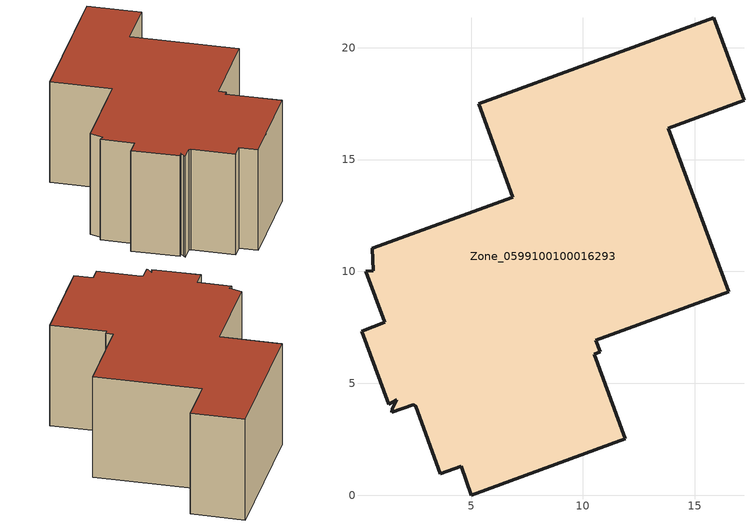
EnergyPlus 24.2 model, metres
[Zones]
Zone_0599100100016293
 floor ground (C_G): 1.14,7.72 0.3,10 0.62,10.03 0.59,11.03 6.85,13.32 5.34,17.5 15.86,21.33 17.2,17.64 13.82,16.41 16.52,9.08 10.58,6.91 10.77,6.4 10.51,6.3 11.89,2.51 5.02,0 4.56,1.29 3.62,0.95 2.52,3.97 2.41,4.03 1.45,3.71 1.48,3.86 1.68,4.25 1.32,4.05 0.1,7.33 z0
 wall outside (C_F): 2.52,3.97 3.62,0.95 4.56,1.29 5.02,0 11.89,2.51 10.51,6.3 10.77,6.4 10.58,6.91 16.52,9.08 13.82,16.41 17.2,17.64 15.86,21.33 5.34,17.5 6.85,13.32 0.59,11.03 0.62,10.03 0.3,10 1.14,7.72 0.1,7.33 1.32,4.05 1.68,4.25 1.48,3.86 1.45,3.71 2.41,4.03 2.52,3.97 z0:7.97
 roof outside (C_R): 1.48,3.86 1.45,3.71 2.41,4.03 2.52,3.97 3.62,0.95 4.56,1.29 5.02,0 11.89,2.51 10.51,6.3 10.77,6.4 10.58,6.91 16.52,9.08 13.82,16.41 17.2,17.64 15.86,21.33 5.34,17.5 6.85,13.32 0.59,11.03 0.62,10.03 0.3,10 1.14,7.72 0.1,7.33 1.32,4.05 1.68,4.25 z7.97
[BUILDING]
Pand.0599100100016293: North Axis=0; Terrain=City; Loads Convergence Tolerance Value=0.04; Temperature Convergence Tolerance Value=0.4; Solar Distribution=FullExterior; Maximum Number of Warmup Days=25; Minimum Number of Warmup Days=1
[Site:Location]
Rotterdam.The.Hague.AP_ZH_NLD Design_Conditions: Latitude=51.96; Longitude=4.45; Time Zone=1; Elevation=-4.5
[SITE:GROUNDTEMPERATURE:BUILDINGSURFACE]
18, 18, 18, 18, 18, 18, 18, 18, 18, 18, 18, 18
[MATERIAL] Thermal Absorptance=0.9; Solar Absorptance=0.7; Visible Absorptance=0.7
Name | Roughness | Thickness | Conductivity | Density | Specific Heat
G.D.2015-2018 | MediumSmooth | 0.15 | 0.0428571 | 540 | 1210
F.D.2015-2018 | Rough | 0.3 | 0.0666667 | 1920 | 840
R.D.2015-2018 | MediumRough | 0.2 | 0.0333333 | 1500 | 1000
[CONSTRUCTION]
C_G: G.D.2015-2018
C_F: F.D.2015-2018
C_R: R.D.2015-2018
[ZONE]
Zone_0599100100016293: Type=1; Multiplier=1; Ceiling Height=Autocalculate; Volume=Autocalculate; Floor Area=autocalculate; Part of Total Floor Area=Yes
[ZONEINFILTRATION:DESIGNFLOWRATE]
Infil_Zone_0599100100016293: Zone or ZoneList or Space or SpaceList=Zone_0599100100016293; Schedule=AlwaysOn; Design Flow Rate Calculation Method=Flow/Area; Flow Rate per Floor Area=0.0021; Constant Term Coefficient=1; Temperature Term Coefficient=0; Velocity Term Coefficient=0; Velocity Squared Term Coefficient=0
[HVACTEMPLATE:ZONE:IDEALLOADSAIRSYSTEM]
Zone_0599100100016293: Maximum Heating Supply Air Temperature=50; Minimum Cooling Supply Air Temperature=13; Maximum Heating Supply Air Humidity Ratio=0.0156; Minimum Cooling Supply Air Humidity Ratio=0.0077; Heating Limit=NoLimit; Cooling Limit=NoLimit; Dehumidification Control Type=ConstantSensibleHeatRatio; Cooling Sensible Heat Ratio=0.7; Dehumidification Setpoint=60; Humidification Control Type=None; Humidification Setpoint=30; Outdoor Air Method=None; Outdoor Air Flow Rate per Person=0.00944; Outdoor Air Flow Rate per Zone Floor Area=0; Outdoor Air Flow Rate per Zone=0; Demand Controlled Ventilation Type=None; Outdoor Air Economizer Type=NoEconomizer; Heat Recovery Type=None; Sensible Heat Recovery Effectiveness=0.7; Latent Heat Recovery Effectiveness=0.65
[ZONECONTROL:THERMOSTAT]
ThermostatControl_Zone_0599100100016293: Zone or ZoneList=Zone_0599100100016293; Control Type Schedule=DualSetpointControlType; Control 1=Thermostat_Zone_0599100100016293; Temperature Difference Between Cutout And Setpoint=0
[THERMOSTATSETPOINT:DUALSETPOINT]
Thermostat_Zone_0599100100016293: Heating Setpoint Temperature Schedule=HeatingSetpoint_Zone_0599100100016293; Cooling Setpoint Temperature Schedule=CoolingSetpoint_Zone_0599100100016293
[SCHEDULE:COMPACT]
HeatingSetpoint_Zone_0599100100016293: Through: 12/31, For: AllDays, Until: 24:00, 21
CoolingSetpoint_Zone_0599100100016293: Through: 12/31, For: AllDays, Until: 24:00, 24
DualSetpointControlType: Through: 12/31, For: AllDays, Until: 24:00, 4
AlwaysOn: Through: 12/31, For: AllDays, Until: 24:00, 1
